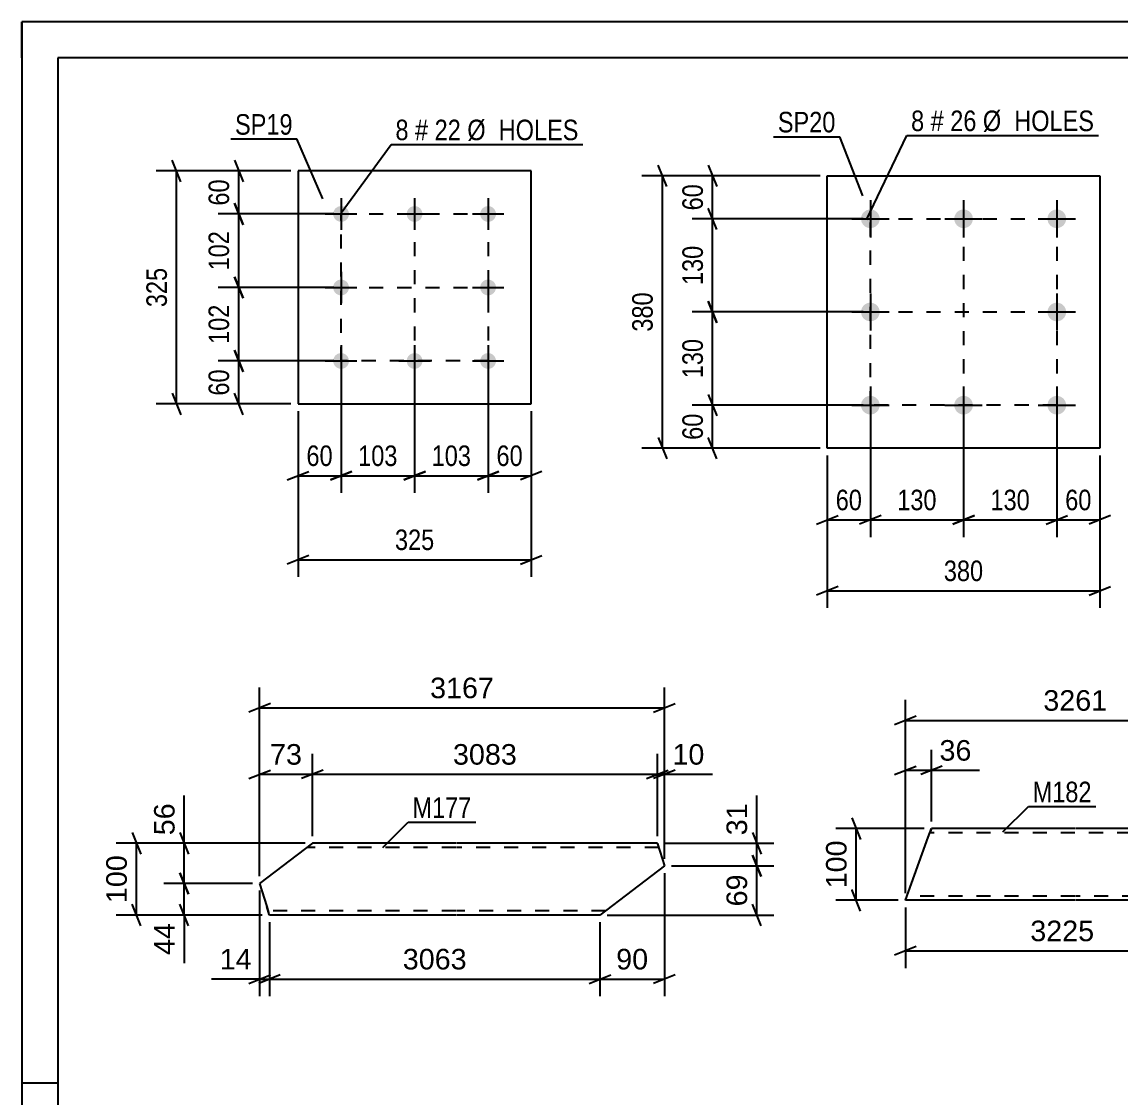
# Model space of a CAD drawing. Header units: millimetres. Extents: x 0 to 420, y 0 to 297.
# Drawn here: x 0 to 153.1, y 147.1 to 297 of the extents above; entities that cross this region are included whole.
import ezdxf

# ---------------------------------------------------------------- set-up
doc = ezdxf.new("R2010")
doc.units = ezdxf.units.MM
doc.linetypes.add('DXK_LINE_DOT2', pattern=[3.9198, 1.9599, -1.9599])
doc.styles.add('Arial', font='ARIAL.TTF', dxfattribs={"height": 0.2})
doc.styles.add('Arial Narrow', font='ARIALN.TTF', dxfattribs={"height": 0.2})

# ---------------------------------------------------------------- blocks, each defined once
blk = doc.blocks.new('Unknown-203760396-1135')
at = {"color": 5, "linetype": 'Continuous'}
for p, q in [((420, 297), (0, 297)), ((0, 297), (0, 0)), ((0, 292), (0, 297)), ((415, 292), (5, 292)), ((5, 292), (5, 5)), ((5, 149), (0, 149))]:
    blk.add_line(p, q, dxfattribs=at)
blk = doc.blocks.new('Part-203760396-8419 - 8413')
at = {"color": 2, "linetype": 'Continuous'}
for p, q in [((40.49, 182.45), (33.14, 176.85)), ((60.49, 182.45), (40.49, 182.45)), ((88.6, 182.45), (60.59, 182.45)), ((88.6, 182.45), (88.63, 182.36)), ((88.63, 182.36), (89.58, 179.3)), ((89.58, 179.3), (80.59, 172.45)), ((33.14, 176.85), (34.14, 173.65)), ((34.49, 172.54), (34.14, 173.65)), ((34.51, 172.45), (34.49, 172.54)), ((60.49, 172.45), (34.51, 172.45)), ((80.59, 172.45), (60.59, 172.45))]:
    blk.add_line(p, q, dxfattribs=at)
at = {"color": 7, "linetype": 'DXK_LINE_DOT2'}
for p, q in [((60.49, 181.85), (39.7, 181.85)), ((88.79, 181.85), (60.59, 181.85)), ((34.14, 173.65), (34.4, 172.8)), ((60.49, 173.05), (34.33, 173.05)), ((81.37, 173.05), (60.59, 173.05))]:
    blk.add_line(p, q, dxfattribs=at)
blk = doc.blocks.new('Part-203760396-3261 - 3245')
at = {"color": 2, "linetype": 'Continuous'}
for p, q in [((126.38, 183.3), (126.82, 184.5)), ((146.82, 184.5), (126.82, 184.5)), ((170.56, 184.5), (146.92, 184.5)), ((170.43, 184.15), (166.92, 174.5)), ((170.53, 184.41), (170.43, 184.15)), ((170.56, 184.5), (170.53, 184.41)), ((123.18, 174.5), (126.38, 183.3)), ((146.82, 174.5), (123.18, 174.5)), ((166.92, 174.5), (146.92, 174.5))]:
    blk.add_line(p, q, dxfattribs=at)
at = {"color": 7, "linetype": 'DXK_LINE_DOT2'}
for p, q in [((146.82, 183.9), (126.6, 183.9)), ((126.79, 184.41), (126.69, 184.15)), ((126.82, 184.5), (126.79, 184.41)), ((170.34, 183.9), (146.92, 183.9)), ((123.18, 174.5), (123.21, 174.59)), ((146.82, 175.1), (123.4, 175.1)), ((167.14, 175.1), (146.92, 175.1))]:
    blk.add_line(p, q, dxfattribs=at)
blk = doc.blocks.new('Part-203760396-3112 - 3073')
at = {"color": 2, "linetype": 'Continuous'}
for p, q in [((38.5, 276.22), (38.5, 243.72)), ((71, 276.22), (38.5, 276.22)), ((71, 243.72), (71, 276.22)), ((38.5, 243.72), (71, 243.72))]:
    blk.add_line(p, q, dxfattribs=at)
blk = doc.blocks.new('Bolt-203760396-3107 - 3073')
at = {"linetype": 'Continuous'}
for points in [[(44.5, 271.32, -1), (44.5, 269.12, -1)], [(54.75, 271.32, -1), (54.75, 269.12, -1)], [(65, 271.32, -1), (65, 269.12, -1)], [(44.5, 261.07, -1), (44.5, 258.87, -1)], [(65, 261.07, -1), (65, 258.87, -1)], [(44.5, 250.82, -1), (44.5, 248.62, -1)], [(54.75, 250.82, -1), (54.75, 248.62, -1)], [(65, 250.82, -1), (65, 248.62, -1)]]:
    blk.add_hatch(color=1, dxfattribs=at).paths.add_polyline_path(points)
at = {"color": 1, "linetype": 'Continuous'}
for p, q in [((44.5, 272.42), (44.5, 268.02)), ((54.75, 272.42), (54.75, 268.02)), ((65, 272.42), (65, 268.02)), ((42.3, 270.22), (46.7, 270.22)), ((52.55, 270.22), (56.95, 270.22)), ((62.8, 270.22), (67.2, 270.22)), ((44.5, 262.17), (44.5, 257.77)), ((65, 262.17), (65, 257.77)), ((42.3, 259.97), (46.7, 259.97)), ((62.8, 259.97), (67.2, 259.97)), ((44.5, 251.92), (44.5, 247.52)), ((54.75, 251.92), (54.75, 247.52)), ((65, 251.92), (65, 247.52)), ((42.3, 249.72), (46.7, 249.72)), ((52.55, 249.72), (56.95, 249.72)), ((62.8, 249.72), (67.2, 249.72))]:
    blk.add_line(p, q, dxfattribs=at)
blk = doc.blocks.new('Bolt-203760396-2770 - 2736')
at = {"linetype": 'Continuous'}
for points in [[(118.3, 270.85, -1), (118.3, 268.25, -1)], [(131.3, 270.85, -1), (131.3, 268.25, -1)], [(144.3, 270.85, -1), (144.3, 268.25, -1)], [(118.3, 257.85, -1), (118.3, 255.25, -1)], [(144.3, 257.85, -1), (144.3, 255.25, -1)], [(118.3, 244.85, -1), (118.3, 242.25, -1)], [(131.3, 244.85, -1), (131.3, 242.25, -1)], [(144.3, 244.85, -1), (144.3, 242.25, -1)]]:
    blk.add_hatch(color=1, dxfattribs=at).paths.add_polyline_path(points)
at = {"color": 1, "linetype": 'Continuous'}
for p, q in [((118.3, 272.15), (118.3, 266.95)), ((131.3, 272.15), (131.3, 266.95)), ((144.3, 272.15), (144.3, 266.95)), ((115.7, 269.55), (120.9, 269.55)), ((128.7, 269.55), (133.9, 269.55)), ((141.7, 269.55), (146.9, 269.55)), ((118.3, 259.15), (118.3, 253.95)), ((144.3, 259.15), (144.3, 253.95)), ((115.7, 256.55), (120.9, 256.55)), ((141.7, 256.55), (146.9, 256.55)), ((118.3, 246.15), (118.3, 240.95)), ((131.3, 246.15), (131.3, 240.95)), ((144.3, 246.15), (144.3, 240.95)), ((115.7, 243.55), (120.9, 243.55)), ((128.7, 243.55), (133.9, 243.55)), ((141.7, 243.55), (146.9, 243.55))]:
    blk.add_line(p, q, dxfattribs=at)
blk = doc.blocks.new('Part-203760396-2775 - 2736')
at = {"color": 2, "linetype": 'Continuous'}
for p, q in [((112.3, 237.55), (112.3, 275.55)), ((112.3, 275.55), (150.3, 275.55)), ((150.3, 275.55), (150.3, 237.55)), ((150.3, 237.55), (112.3, 237.55))]:
    blk.add_line(p, q, dxfattribs=at)
blk = doc.blocks.new('Rectangle-203760396-3199 - 3073')
at = {"color": 1, "linetype": 'DXK_LINE_DOT2'}
blk.add_lwpolyline([(44.5, 270.22), (65, 270.22), (65, 249.72), (44.5, 249.72), (44.5, 270.22)], close=True, dxfattribs=at)
blk = doc.blocks.new('Rectangle-203760396-2862 - 2736')
at = {"color": 1, "linetype": 'DXK_LINE_DOT2'}
blk.add_lwpolyline([(118.3, 269.55), (144.3, 269.55), (144.3, 243.55), (118.3, 243.55), (118.3, 269.55)], close=True, dxfattribs=at)
blk = doc.blocks.new('Line-203760396-3192 - 3073')
at = {"color": 1, "linetype": 'DXK_LINE_DOT2'}
blk.add_line((54.75, 270.22), (54.75, 249.72), dxfattribs=at)
blk = doc.blocks.new('Line-203760396-2855 - 2736')
at = {"color": 1, "linetype": 'DXK_LINE_DOT2'}
blk.add_line((118.3, 256.55), (144.3, 256.55), dxfattribs=at)
blk = doc.blocks.new('Line-203760396-3185 - 3073')
at = {"color": 1, "linetype": 'DXK_LINE_DOT2'}
blk.add_line((44.5, 259.97), (65, 259.97), dxfattribs=at)
blk = doc.blocks.new('Line-203760396-2848 - 2736')
at = {"color": 1, "linetype": 'DXK_LINE_DOT2'}
blk.add_line((131.3, 269.55), (131.3, 243.55), dxfattribs=at)
blk = doc.blocks.new('StraightDimension-203760396-8480 - 8413')
at = {"color": 7, "linetype": 'Continuous'}
for p, q in [((101.86, 180.8), (103.06, 177.8)), ((90.58, 179.3), (104.86, 179.3)), ((102.46, 172.45), (102.46, 179.3)), ((103.06, 170.95), (101.86, 173.95)), ((81.59, 172.45), (104.86, 172.45))]:
    blk.add_line(p, q, dxfattribs=at)
at = {"color": 0}
blk.add_wipeout([(101.71, 178.7), (97.51, 178.7), (97.51, 173.05), (101.71, 173.05)], dxfattribs=at)
at = {"color": 3, "style": 'Arial'}
blk.add_text('69', height=2.865, rotation=90.0002, dxfattribs=at).set_placement((101.11, 173.65))
blk = doc.blocks.new('StraightDimension-203760396-8516 - 8413')
at = {"color": 7, "linetype": 'Continuous'}
for p, q in [((33.14, 175.85), (33.14, 161.11)), ((34.51, 171.45), (34.51, 161.11)), ((31.64, 162.91), (34.64, 164.11)), ((36.01, 164.11), (33.01, 162.91)), ((33.14, 163.51), (34.51, 163.51))]:
    blk.add_line(p, q, dxfattribs=at)
at = {"color": 0}
blk.add_wipeout([(32.62, 164.26), (32.62, 168.46), (26.97, 168.46), (26.97, 164.26)], dxfattribs=at)
at = {"color": 7, "linetype": 'Continuous'}
blk.add_line((33.14, 163.51), (26.44, 163.51), dxfattribs=at)
blk.add_line((33.14, 163.51), (26.44, 163.51), dxfattribs=at)
at = {"color": 3, "style": 'Arial'}
blk.add_text('14', height=2.865, dxfattribs=at).set_placement((27.57, 164.86))
blk = doc.blocks.new('StraightDimension-203760396-8533 - 8413')
at = {"color": 7, "linetype": 'Continuous'}
for p, q in [((34.51, 171.45), (34.51, 161.11)), ((80.59, 171.45), (80.59, 161.11)), ((36.01, 164.11), (33.01, 162.91)), ((79.09, 162.91), (82.09, 164.11)), ((34.51, 163.51), (80.59, 163.51))]:
    blk.add_line(p, q, dxfattribs=at)
at = {"color": 0}
blk.add_wipeout([(62.6, 164.26), (62.6, 168.46), (52.5, 168.46), (52.5, 164.26)], dxfattribs=at)
at = {"color": 3, "style": 'Arial'}
blk.add_text('3063', height=2.865, dxfattribs=at).set_placement((53.1, 164.86))
blk = doc.blocks.new('StraightDimension-203760396-8557 - 8413')
at = {"color": 7, "linetype": 'Continuous'}
for p, q in [((89.58, 178.3), (89.58, 161.11)), ((80.59, 171.45), (80.59, 161.11)), ((79.09, 162.91), (82.09, 164.11)), ((91.08, 164.11), (88.08, 162.91)), ((80.59, 163.51), (89.58, 163.51))]:
    blk.add_line(p, q, dxfattribs=at)
at = {"color": 0}
blk.add_wipeout([(87.91, 164.26), (87.91, 168.46), (82.26, 168.46), (82.26, 164.26)], dxfattribs=at)
at = {"color": 3, "style": 'Arial'}
blk.add_text('90', height=2.865, dxfattribs=at).set_placement((82.86, 164.86))
blk = doc.blocks.new('StraightDimension-203760396-8422 - 8413')
at = {"color": 7, "linetype": 'Continuous'}
for p, q in [((15.37, 183.95), (16.57, 180.95)), ((39.49, 182.45), (13.12, 182.45)), ((15.97, 172.45), (15.97, 182.45)), ((16.57, 170.95), (15.37, 173.95)), ((33.51, 172.45), (13.12, 172.45))]:
    blk.add_line(p, q, dxfattribs=at)
at = {"color": 0}
blk.add_wipeout([(15.22, 181.38), (11.02, 181.38), (11.02, 173.51), (15.22, 173.51)], dxfattribs=at)
at = {"color": 3, "style": 'Arial'}
blk.add_text('100', height=2.865, rotation=90.0002, dxfattribs=at).set_placement((14.62, 174.11))
blk = doc.blocks.new('StraightDimension-203760396-8455 - 8413')
at = {"color": 7, "linetype": 'Continuous'}
for p, q in [((101.86, 183.95), (103.06, 180.95)), ((89.6, 182.45), (104.86, 182.45)), ((102.46, 179.3), (102.46, 182.45)), ((103.06, 177.8), (101.86, 180.8)), ((90.58, 179.3), (104.86, 179.3))]:
    blk.add_line(p, q, dxfattribs=at)
at = {"color": 0}
blk.add_wipeout([(101.71, 188.62), (97.51, 188.62), (97.51, 182.97), (101.71, 182.97)], dxfattribs=at)
at = {"color": 7, "linetype": 'Continuous'}
blk.add_line((102.46, 182.45), (102.46, 189.14), dxfattribs=at)
blk.add_line((102.46, 182.45), (102.46, 189.14), dxfattribs=at)
at = {"color": 3, "style": 'Arial'}
blk.add_text('31', height=2.865, rotation=90.0002, dxfattribs=at).set_placement((101.11, 183.57))
blk = doc.blocks.new('StraightDimension-203760396-8505 - 8413')
at = {"color": 7, "linetype": 'Continuous'}
for p, q in [((33.14, 177.85), (33.14, 204.19)), ((89.58, 180.3), (89.58, 204.19)), ((34.64, 201.94), (31.64, 200.74)), ((33.14, 201.34), (89.58, 201.34)), ((88.08, 200.74), (91.08, 201.94))]:
    blk.add_line(p, q, dxfattribs=at)
at = {"color": 0}
blk.add_wipeout([(66.41, 202.09), (66.41, 206.29), (56.31, 206.29), (56.31, 202.09)], dxfattribs=at)
at = {"color": 3, "style": 'Arial'}
blk.add_text('3167', height=2.865, dxfattribs=at).set_placement((56.91, 202.69))
blk = doc.blocks.new('StraightDimension-203760396-8575 - 8413')
at = {"color": 7, "linetype": 'Continuous'}
for p, q in [((22.03, 178.35), (23.23, 175.35)), ((32.14, 176.85), (19.78, 176.85)), ((22.63, 172.45), (22.63, 176.85)), ((23.23, 170.95), (22.03, 173.95)), ((33.51, 172.45), (19.78, 172.45))]:
    blk.add_line(p, q, dxfattribs=at)
at = {"color": 0}
blk.add_wipeout([(21.88, 171.92), (17.68, 171.92), (17.68, 166.28), (21.88, 166.28)], dxfattribs=at)
at = {"color": 7, "linetype": 'Continuous'}
blk.add_line((22.63, 172.45), (22.63, 165.75), dxfattribs=at)
blk.add_line((22.63, 172.45), (22.63, 165.75), dxfattribs=at)
at = {"color": 3, "style": 'Arial'}
blk.add_text('44', height=2.865, rotation=90.0002, dxfattribs=at).set_placement((21.28, 166.88))
blk = doc.blocks.new('StraightDimension-203760396-8599 - 8413')
at = {"color": 7, "linetype": 'Continuous'}
for p, q in [((22.03, 183.95), (23.23, 180.95)), ((39.49, 182.45), (19.78, 182.45)), ((22.63, 176.85), (22.63, 182.45)), ((23.23, 175.35), (22.03, 178.35)), ((32.14, 176.85), (19.78, 176.85))]:
    blk.add_line(p, q, dxfattribs=at)
at = {"color": 0}
blk.add_wipeout([(21.88, 188.62), (17.68, 188.62), (17.68, 182.97), (21.88, 182.97)], dxfattribs=at)
at = {"color": 7, "linetype": 'Continuous'}
blk.add_line((22.63, 182.45), (22.63, 189.14), dxfattribs=at)
blk.add_line((22.63, 182.45), (22.63, 189.14), dxfattribs=at)
at = {"color": 3, "style": 'Arial'}
blk.add_text('56', height=2.865, rotation=90.0002, dxfattribs=at).set_placement((21.28, 183.57))
blk = doc.blocks.new('StraightDimension-203760396-8624 - 8413')
at = {"color": 7, "linetype": 'Continuous'}
for p, q in [((88.6, 183.45), (88.6, 194.92)), ((89.58, 180.3), (89.58, 194.92)), ((87.1, 191.47), (90.1, 192.67)), ((91.08, 192.67), (88.08, 191.47)), ((88.6, 192.07), (89.58, 192.07))]:
    blk.add_line(p, q, dxfattribs=at)
at = {"color": 0}
blk.add_wipeout([(95.75, 192.82), (95.75, 197.02), (90.1, 197.02), (90.1, 192.82)], dxfattribs=at)
at = {"color": 7, "linetype": 'Continuous'}
blk.add_line((89.58, 192.07), (96.28, 192.07), dxfattribs=at)
blk.add_line((89.58, 192.07), (96.28, 192.07), dxfattribs=at)
at = {"color": 3, "style": 'Arial'}
blk.add_text('10', height=2.865, dxfattribs=at).set_placement((90.7, 193.42))
blk = doc.blocks.new('StraightDimension-203760396-8641 - 8413')
at = {"color": 7, "linetype": 'Continuous'}
for p, q in [((40.49, 183.45), (40.49, 194.92)), ((88.6, 183.45), (88.6, 194.92)), ((41.99, 192.67), (38.99, 191.47)), ((40.49, 192.07), (88.6, 192.07)), ((87.1, 191.47), (90.1, 192.67))]:
    blk.add_line(p, q, dxfattribs=at)
at = {"color": 0}
blk.add_wipeout([(69.59, 192.82), (69.59, 197.02), (59.5, 197.02), (59.5, 192.82)], dxfattribs=at)
at = {"color": 3, "style": 'Arial'}
blk.add_text('3083', height=2.865, dxfattribs=at).set_placement((60.1, 193.42))
blk = doc.blocks.new('StraightDimension-203760396-8665 - 8413')
at = {"color": 7, "linetype": 'Continuous'}
for p, q in [((33.14, 177.85), (33.14, 194.92)), ((40.49, 183.45), (40.49, 194.92)), ((31.64, 191.47), (34.64, 192.67)), ((33.14, 192.07), (40.49, 192.07)), ((41.99, 192.67), (38.99, 191.47))]:
    blk.add_line(p, q, dxfattribs=at)
at = {"color": 0}
blk.add_wipeout([(39.64, 192.82), (39.64, 197.02), (33.99, 197.02), (33.99, 192.82)], dxfattribs=at)
at = {"color": 3, "style": 'Arial'}
blk.add_text('73', height=2.865, dxfattribs=at).set_placement((34.59, 193.42))
blk = doc.blocks.new('StraightDimension-203760396-3264 - 3245')
at = {"color": 7, "linetype": 'Continuous'}
for p, q in [((123.18, 175.5), (123.18, 202.44)), ((170.56, 185.5), (170.56, 202.44)), ((124.68, 200.19), (121.68, 198.99)), ((123.18, 199.59), (170.56, 199.59)), ((169.06, 198.99), (172.06, 200.19))]:
    blk.add_line(p, q, dxfattribs=at)
at = {"color": 0}
blk.add_wipeout([(151.92, 200.34), (151.92, 204.54), (141.82, 204.54), (141.82, 200.34)], dxfattribs=at)
at = {"color": 3, "style": 'Arial'}
blk.add_text('3261', height=2.865, dxfattribs=at).set_placement((142.42, 200.94))
blk = doc.blocks.new('StraightDimension-203760396-3332 - 3245')
at = {"color": 7, "linetype": 'Continuous'}
for p, q in [((123.18, 175.5), (123.18, 195.48)), ((126.82, 185.5), (126.82, 195.48)), ((121.68, 192.03), (124.68, 193.23)), ((128.32, 193.23), (125.32, 192.03)), ((123.18, 192.63), (126.82, 192.63))]:
    blk.add_line(p, q, dxfattribs=at)
at = {"color": 0}
blk.add_wipeout([(132.99, 193.38), (132.99, 197.58), (127.34, 197.58), (127.34, 193.38)], dxfattribs=at)
at = {"color": 7, "linetype": 'Continuous'}
blk.add_line((126.82, 192.63), (133.52, 192.63), dxfattribs=at)
blk.add_line((126.82, 192.63), (133.52, 192.63), dxfattribs=at)
at = {"color": 3, "style": 'Arial'}
blk.add_text('36', height=2.865, dxfattribs=at).set_placement((127.94, 193.98))
blk = doc.blocks.new('StraightDimension-203760396-3275 - 3245')
at = {"color": 7, "linetype": 'Continuous'}
for p, q in [((115.73, 186), (116.93, 183)), ((125.82, 184.5), (113.48, 184.5)), ((116.33, 174.5), (116.33, 184.5)), ((116.93, 173), (115.73, 176)), ((122.18, 174.5), (113.48, 174.5))]:
    blk.add_line(p, q, dxfattribs=at)
at = {"color": 0}
blk.add_wipeout([(115.58, 183.44), (111.38, 183.44), (111.38, 175.57), (115.58, 175.57)], dxfattribs=at)
at = {"color": 3, "style": 'Arial'}
blk.add_text('100', height=2.865, rotation=90.0002, dxfattribs=at).set_placement((114.98, 176.17))
blk = doc.blocks.new('StraightDimension-203760396-3295 - 3245')
at = {"color": 7, "linetype": 'Continuous'}
for p, q in [((123.18, 173.5), (123.18, 165.05)), ((166.92, 173.5), (166.92, 165.05)), ((124.68, 168.05), (121.68, 166.85)), ((123.18, 167.45), (166.92, 167.45)), ((165.42, 166.85), (168.42, 168.05))]:
    blk.add_line(p, q, dxfattribs=at)
at = {"color": 0}
blk.add_wipeout([(150.1, 168.2), (150.1, 172.4), (140, 172.4), (140, 168.2)], dxfattribs=at)
at = {"color": 3, "style": 'Arial'}
blk.add_text('3225', height=2.865, dxfattribs=at).set_placement((140.6, 168.8))
blk = doc.blocks.new('StraightDimension-203760396-3171 - 3073')
at = {"color": 7, "linetype": 'Continuous'}
for p, q in [((44.5, 248.72), (44.5, 231.32)), ((54.75, 248.72), (54.75, 231.32)), ((43, 233.12), (46, 234.32)), ((56.25, 234.32), (53.25, 233.12)), ((44.5, 233.72), (54.75, 233.72))]:
    blk.add_line(p, q, dxfattribs=at)
at = {"color": 0}
blk.add_wipeout([(52.97, 234.47), (52.97, 238.67), (46.28, 238.67), (46.28, 234.47)], dxfattribs=at)
at = {"color": 3, "style": 'Arial Narrow'}
blk.add_text('103', height=2.863, dxfattribs=at).set_placement((46.88, 235.07))
blk = doc.blocks.new('StraightDimension-203760396-3114 - 3073')
at = {"color": 7, "linetype": 'Continuous'}
for p, q in [((38.5, 242.72), (38.5, 219.6)), ((71, 242.72), (71, 219.6)), ((40, 222.6), (37, 221.4)), ((69.5, 221.4), (72.5, 222.6)), ((38.5, 222), (71, 222))]:
    blk.add_line(p, q, dxfattribs=at)
at = {"color": 0}
blk.add_wipeout([(58.09, 222.75), (58.09, 226.95), (51.41, 226.95), (51.41, 222.75)], dxfattribs=at)
at = {"color": 3, "style": 'Arial Narrow'}
blk.add_text('325', height=2.863, dxfattribs=at).set_placement((52.01, 223.35))
blk = doc.blocks.new('StraightDimension-203760396-3125 - 3073')
at = {"color": 7, "linetype": 'Continuous'}
for p, q in [((22.16, 274.72), (20.96, 277.72)), ((37.5, 276.22), (18.71, 276.22)), ((21.56, 243.72), (21.56, 276.22)), ((20.96, 245.22), (22.16, 242.22)), ((37.5, 243.72), (18.71, 243.72))]:
    blk.add_line(p, q, dxfattribs=at)
at = {"color": 0}
blk.add_wipeout([(20.81, 263.31), (16.61, 263.31), (16.61, 256.63), (20.81, 256.63)], dxfattribs=at)
at = {"color": 3, "style": 'Arial Narrow'}
blk.add_text('325', height=2.863, rotation=90.0002, dxfattribs=at).set_placement((20.21, 257.23))
blk = doc.blocks.new('StraightDimension-203760396-3136 - 3073')
at = {"color": 7, "linetype": 'Continuous'}
for p, q in [((29.63, 277.72), (30.83, 274.72)), ((37.5, 276.22), (27.38, 276.22)), ((30.23, 270.22), (30.23, 276.22)), ((30.83, 268.72), (29.63, 271.72)), ((43.5, 270.22), (27.38, 270.22))]:
    blk.add_line(p, q, dxfattribs=at)
at = {"color": 0}
blk.add_wipeout([(29.48, 275.65), (25.28, 275.65), (25.28, 270.79), (29.48, 270.79)], dxfattribs=at)
at = {"color": 3, "style": 'Arial Narrow'}
blk.add_text('60', height=2.863, rotation=90.0002, dxfattribs=at).set_placement((28.88, 271.39))
blk = doc.blocks.new('StraightDimension-203760396-3146 - 3073')
at = {"color": 7, "linetype": 'Continuous'}
for p, q in [((29.63, 271.72), (30.83, 268.72)), ((43.5, 270.22), (27.38, 270.22)), ((30.23, 259.97), (30.23, 270.22)), ((30.83, 258.47), (29.63, 261.47)), ((43.5, 259.97), (27.38, 259.97))]:
    blk.add_line(p, q, dxfattribs=at)
at = {"color": 0}
blk.add_wipeout([(29.48, 268.44), (25.28, 268.44), (25.28, 261.75), (29.48, 261.75)], dxfattribs=at)
at = {"color": 3, "style": 'Arial Narrow'}
blk.add_text('102', height=2.863, rotation=90.0002, dxfattribs=at).set_placement((28.88, 262.35))
blk = doc.blocks.new('StraightDimension-203760396-3148 - 3073')
at = {"color": 7, "linetype": 'Continuous'}
for p, q in [((29.63, 261.47), (30.83, 258.47)), ((43.5, 259.97), (27.38, 259.97)), ((30.23, 249.72), (30.23, 259.97)), ((30.83, 248.22), (29.63, 251.22)), ((43.5, 249.72), (27.38, 249.72))]:
    blk.add_line(p, q, dxfattribs=at)
at = {"color": 0}
blk.add_wipeout([(29.48, 258.19), (25.28, 258.19), (25.28, 251.5), (29.48, 251.5)], dxfattribs=at)
at = {"color": 3, "style": 'Arial Narrow'}
blk.add_text('102', height=2.863, rotation=90.0002, dxfattribs=at).set_placement((28.88, 252.1))
blk = doc.blocks.new('StraightDimension-203760396-3150 - 3073')
at = {"color": 7, "linetype": 'Continuous'}
for p, q in [((29.63, 251.22), (30.83, 248.22)), ((43.5, 249.72), (27.38, 249.72)), ((30.23, 243.72), (30.23, 249.72)), ((30.83, 242.22), (29.63, 245.22)), ((37.5, 243.72), (27.38, 243.72))]:
    blk.add_line(p, q, dxfattribs=at)
at = {"color": 0}
blk.add_wipeout([(29.48, 249.15), (25.28, 249.15), (25.28, 244.29), (29.48, 244.29)], dxfattribs=at)
at = {"color": 3, "style": 'Arial Narrow'}
blk.add_text('60', height=2.863, rotation=90.0002, dxfattribs=at).set_placement((28.88, 244.89))
blk = doc.blocks.new('StraightDimension-203760396-3161 - 3073')
at = {"color": 7, "linetype": 'Continuous'}
for p, q in [((44.5, 248.72), (44.5, 231.32)), ((38.5, 242.72), (38.5, 231.32)), ((37, 233.12), (40, 234.32)), ((46, 234.32), (43, 233.12)), ((38.5, 233.72), (44.5, 233.72))]:
    blk.add_line(p, q, dxfattribs=at)
at = {"color": 0}
blk.add_wipeout([(43.93, 234.47), (43.93, 238.67), (39.07, 238.67), (39.07, 234.47)], dxfattribs=at)
at = {"color": 3, "style": 'Arial Narrow'}
blk.add_text('60', height=2.863, dxfattribs=at).set_placement((39.67, 235.07))
blk = doc.blocks.new('StraightDimension-203760396-3173 - 3073')
at = {"color": 7, "linetype": 'Continuous'}
for p, q in [((54.75, 248.72), (54.75, 231.32)), ((65, 248.72), (65, 231.32)), ((53.25, 233.12), (56.25, 234.32)), ((66.5, 234.32), (63.5, 233.12)), ((54.75, 233.72), (65, 233.72))]:
    blk.add_line(p, q, dxfattribs=at)
at = {"color": 0}
blk.add_wipeout([(63.22, 234.47), (63.22, 238.67), (56.53, 238.67), (56.53, 234.47)], dxfattribs=at)
at = {"color": 3, "style": 'Arial Narrow'}
blk.add_text('103', height=2.863, dxfattribs=at).set_placement((57.13, 235.07))
blk = doc.blocks.new('StraightDimension-203760396-3175 - 3073')
at = {"color": 7, "linetype": 'Continuous'}
for p, q in [((65, 248.72), (65, 231.32)), ((71, 242.72), (71, 231.32)), ((63.5, 233.12), (66.5, 234.32)), ((72.5, 234.32), (69.5, 233.12)), ((65, 233.72), (71, 233.72))]:
    blk.add_line(p, q, dxfattribs=at)
at = {"color": 0}
blk.add_wipeout([(70.43, 234.47), (70.43, 238.67), (65.57, 238.67), (65.57, 234.47)], dxfattribs=at)
at = {"color": 3, "style": 'Arial Narrow'}
blk.add_text('60', height=2.863, dxfattribs=at).set_placement((66.17, 235.07))
blk = doc.blocks.new('StraightDimension-203760396-2777 - 2736')
at = {"color": 7, "linetype": 'Continuous'}
for p, q in [((96.9, 268.05), (95.7, 271.05)), ((117.3, 269.55), (93.45, 269.55)), ((96.3, 256.55), (96.3, 269.55)), ((95.7, 258.05), (96.9, 255.05)), ((117.3, 256.55), (93.45, 256.55))]:
    blk.add_line(p, q, dxfattribs=at)
at = {"color": 0}
blk.add_wipeout([(95.55, 266.39), (91.35, 266.39), (91.35, 259.71), (95.55, 259.71)], dxfattribs=at)
at = {"color": 3, "style": 'Arial Narrow'}
blk.add_text('130', height=2.863, rotation=90.0002, dxfattribs=at).set_placement((94.95, 260.31))
blk = doc.blocks.new('StraightDimension-203760396-2779 - 2736')
at = {"color": 7, "linetype": 'Continuous'}
for p, q in [((96.9, 255.05), (95.7, 258.05)), ((117.3, 256.55), (93.45, 256.55)), ((96.3, 243.55), (96.3, 256.55)), ((95.7, 245.05), (96.9, 242.05)), ((117.3, 243.55), (93.45, 243.55))]:
    blk.add_line(p, q, dxfattribs=at)
at = {"color": 0}
blk.add_wipeout([(95.55, 253.39), (91.35, 253.39), (91.35, 246.71), (95.55, 246.71)], dxfattribs=at)
at = {"color": 3, "style": 'Arial Narrow'}
blk.add_text('130', height=2.863, rotation=90.0002, dxfattribs=at).set_placement((94.95, 247.31))
blk = doc.blocks.new('StraightDimension-203760396-2838 - 2736')
at = {"color": 7, "linetype": 'Continuous'}
for p, q in [((112.3, 236.55), (112.3, 215.27)), ((150.3, 236.55), (150.3, 215.27)), ((113.8, 218.27), (110.8, 217.07)), ((112.3, 217.67), (150.3, 217.67)), ((148.8, 217.07), (151.8, 218.27))]:
    blk.add_line(p, q, dxfattribs=at)
at = {"color": 0}
blk.add_wipeout([(134.64, 218.42), (134.64, 222.62), (127.95, 222.62), (127.95, 218.42)], dxfattribs=at)
at = {"color": 3, "style": 'Arial Narrow'}
blk.add_text('380', height=2.863, dxfattribs=at).set_placement((128.55, 219.02))
blk = doc.blocks.new('StraightDimension-203760396-2781 - 2736')
at = {"color": 7, "linetype": 'Continuous'}
for p, q in [((95.7, 245.05), (96.9, 242.05)), ((117.3, 243.55), (93.45, 243.55)), ((96.3, 237.55), (96.3, 243.55)), ((96.9, 236.05), (95.7, 239.05)), ((111.3, 237.55), (93.45, 237.55))]:
    blk.add_line(p, q, dxfattribs=at)
at = {"color": 0}
blk.add_wipeout([(95.55, 242.98), (91.35, 242.98), (91.35, 238.12), (95.55, 238.12)], dxfattribs=at)
at = {"color": 3, "style": 'Arial Narrow'}
blk.add_text('60', height=2.863, rotation=90.0002, dxfattribs=at).set_placement((94.95, 238.72))
blk = doc.blocks.new('StraightDimension-203760396-2791 - 2736')
at = {"color": 7, "linetype": 'Continuous'}
for p, q in [((95.7, 277.05), (96.9, 274.05)), ((111.3, 275.55), (93.45, 275.55)), ((96.3, 269.55), (96.3, 275.55)), ((96.9, 268.05), (95.7, 271.05)), ((117.3, 269.55), (93.45, 269.55))]:
    blk.add_line(p, q, dxfattribs=at)
at = {"color": 0}
blk.add_wipeout([(95.55, 274.98), (91.35, 274.98), (91.35, 270.12), (95.55, 270.12)], dxfattribs=at)
at = {"color": 3, "style": 'Arial Narrow'}
blk.add_text('60', height=2.863, rotation=90.0002, dxfattribs=at).set_placement((94.95, 270.72))
blk = doc.blocks.new('StraightDimension-203760396-2802 - 2736')
at = {"color": 7, "linetype": 'Continuous'}
for p, q in [((89.9, 274.05), (88.7, 277.05)), ((111.3, 275.55), (86.45, 275.55)), ((89.3, 237.55), (89.3, 275.55)), ((88.7, 239.05), (89.9, 236.05)), ((111.3, 237.55), (86.45, 237.55))]:
    blk.add_line(p, q, dxfattribs=at)
at = {"color": 0}
blk.add_wipeout([(88.55, 259.89), (84.35, 259.89), (84.35, 253.21), (88.55, 253.21)], dxfattribs=at)
at = {"color": 3, "style": 'Arial Narrow'}
blk.add_text('380', height=2.863, rotation=90.0002, dxfattribs=at).set_placement((87.95, 253.81))
blk = doc.blocks.new('StraightDimension-203760396-2813 - 2736')
at = {"color": 7, "linetype": 'Continuous'}
for p, q in [((118.3, 242.55), (118.3, 225.15)), ((112.3, 236.55), (112.3, 225.15)), ((110.8, 226.95), (113.8, 228.15)), ((119.8, 228.15), (116.8, 226.95)), ((112.3, 227.55), (118.3, 227.55))]:
    blk.add_line(p, q, dxfattribs=at)
at = {"color": 0}
blk.add_wipeout([(117.72, 228.3), (117.72, 232.5), (112.87, 232.5), (112.87, 228.3)], dxfattribs=at)
at = {"color": 3, "style": 'Arial Narrow'}
blk.add_text('60', height=2.863, dxfattribs=at).set_placement((113.47, 228.9))
blk = doc.blocks.new('StraightDimension-203760396-2823 - 2736')
at = {"color": 7, "linetype": 'Continuous'}
for p, q in [((118.3, 242.55), (118.3, 225.15)), ((131.3, 242.55), (131.3, 225.15)), ((119.8, 228.15), (116.8, 226.95)), ((129.8, 226.95), (132.8, 228.15)), ((118.3, 227.55), (131.3, 227.55))]:
    blk.add_line(p, q, dxfattribs=at)
at = {"color": 0}
blk.add_wipeout([(128.14, 228.3), (128.14, 232.5), (121.45, 232.5), (121.45, 228.3)], dxfattribs=at)
at = {"color": 3, "style": 'Arial Narrow'}
blk.add_text('130', height=2.863, dxfattribs=at).set_placement((122.05, 228.9))
blk = doc.blocks.new('StraightDimension-203760396-2825 - 2736')
at = {"color": 7, "linetype": 'Continuous'}
for p, q in [((131.3, 242.55), (131.3, 225.15)), ((144.3, 242.55), (144.3, 225.15)), ((132.8, 228.15), (129.8, 226.95)), ((142.8, 226.95), (145.8, 228.15)), ((131.3, 227.55), (144.3, 227.55))]:
    blk.add_line(p, q, dxfattribs=at)
at = {"color": 0}
blk.add_wipeout([(141.14, 228.3), (141.14, 232.5), (134.45, 232.5), (134.45, 228.3)], dxfattribs=at)
at = {"color": 3, "style": 'Arial Narrow'}
blk.add_text('130', height=2.863, dxfattribs=at).set_placement((135.05, 228.9))
blk = doc.blocks.new('StraightDimension-203760396-2827 - 2736')
at = {"color": 7, "linetype": 'Continuous'}
for p, q in [((144.3, 242.55), (144.3, 225.15)), ((150.3, 236.55), (150.3, 225.15)), ((142.8, 226.95), (145.8, 228.15)), ((151.8, 228.15), (148.8, 226.95)), ((144.3, 227.55), (150.3, 227.55))]:
    blk.add_line(p, q, dxfattribs=at)
at = {"color": 0}
blk.add_wipeout([(149.72, 228.3), (149.72, 232.5), (144.87, 232.5), (144.87, 228.3)], dxfattribs=at)
at = {"color": 3, "style": 'Arial Narrow'}
blk.add_text('60', height=2.863, dxfattribs=at).set_placement((145.47, 228.9))
blk = doc.blocks.new('Mark-203760396-8415 - 8413')
at = {"color": 0}
blk.add_wipeout([(62.67, 186), (62.67, 189), (54.45, 189), (54.45, 186)], dxfattribs=at)
blk.add_wipeout([(62.67, 186), (62.67, 189), (54.45, 189), (54.45, 186)], dxfattribs=at)
at = {"color": 30, "linetype": 'Continuous'}
for p, q in [((50.31, 181.86), (53.85, 185.4)), ((53.85, 185.4), (63.27, 185.4))]:
    blk.add_line(p, q, dxfattribs=at)
at = {"color": 3, "style": 'Arial Narrow'}
blk.add_text('M177', height=2.863, dxfattribs=at).set_placement((54.45, 186))
blk = doc.blocks.new('Mark-203760396-3257 - 3245')
at = {"color": 0}
blk.add_wipeout([(149.15, 188.18), (149.15, 191.18), (140.93, 191.18), (140.93, 188.18)], dxfattribs=at)
blk.add_wipeout([(149.15, 188.18), (149.15, 191.18), (140.93, 191.18), (140.93, 188.18)], dxfattribs=at)
at = {"color": 30, "linetype": 'Continuous'}
for p, q in [((136.79, 184.04), (140.33, 187.58)), ((140.33, 187.58), (149.75, 187.58))]:
    blk.add_line(p, q, dxfattribs=at)
at = {"color": 3, "style": 'Arial Narrow'}
blk.add_text('M182', height=2.863, dxfattribs=at).set_placement((140.93, 188.18))
blk = doc.blocks.new('Mark-203760396-3103 - 3073')
at = {"color": 0}
for points in [[(53.91, 280.51), (53.91, 283.51), (52.08, 283.51), (52.08, 280.51)], [(56.64, 280.51), (56.64, 283.51), (54.81, 283.51), (54.81, 280.51)], [(61.2, 280.51), (61.2, 283.51), (57.54, 283.51), (57.54, 280.51)], [(77.62, 280.51), (77.62, 283.51), (62.1, 283.51), (62.1, 280.51)]]:
    blk.add_wipeout(points, dxfattribs=at)
for points in [[(53.91, 280.51), (53.91, 283.51), (52.08, 283.51), (52.08, 280.51)], [(56.64, 280.51), (56.64, 283.51), (54.81, 283.51), (54.81, 280.51)], [(61.2, 280.51), (61.2, 283.51), (57.54, 283.51), (57.54, 280.51)], [(77.62, 280.51), (77.62, 283.51), (62.1, 283.51), (62.1, 280.51)]]:
    blk.add_wipeout(points, dxfattribs=at)
at = {"color": 7, "linetype": 'Continuous'}
for p, q in [((44.52, 270.4), (51.48, 279.91)), ((51.48, 279.91), (78.22, 279.91))]:
    blk.add_line(p, q, dxfattribs=at)
at = {"color": 3, "style": 'Arial Narrow'}
for s, height, p in [('8', 2.86, (52.08, 280.51)), ('#', 2.86, (54.81, 280.51)), ('22', 2.863, (57.54, 280.51)), ('Ø  HOLES', 2.863, (62.1, 280.51))]:
    blk.add_text(s, height=height, dxfattribs=at).set_placement(p)
blk = doc.blocks.new('Mark-203760396-3108 - 3073')
at = {"color": 0}
blk.add_wipeout([(37.75, 281.28), (37.75, 284.28), (29.71, 284.28), (29.71, 281.28)], dxfattribs=at)
blk.add_wipeout([(37.75, 281.28), (37.75, 284.28), (29.71, 284.28), (29.71, 281.28)], dxfattribs=at)
at = {"color": 30, "linetype": 'Continuous'}
for p in [(29.11, 280.68), (41.94, 272.33)]:
    blk.add_line(p, (38.35, 280.68), dxfattribs=at)
at = {"color": 3, "style": 'Arial Narrow'}
blk.add_text('SP19', height=2.863, dxfattribs=at).set_placement((29.71, 281.28))
blk = doc.blocks.new('Mark-203760396-2766 - 2736')
at = {"color": 0}
for points in [[(125.81, 281.78), (125.81, 284.78), (123.98, 284.78), (123.98, 281.78)], [(128.54, 281.78), (128.54, 284.78), (126.71, 284.78), (126.71, 281.78)], [(133.09, 281.78), (133.09, 284.78), (129.44, 284.78), (129.44, 281.78)], [(149.52, 281.78), (149.52, 284.78), (133.99, 284.78), (133.99, 281.78)]]:
    blk.add_wipeout(points, dxfattribs=at)
for points in [[(125.81, 281.78), (125.81, 284.78), (123.98, 284.78), (123.98, 281.78)], [(128.54, 281.78), (128.54, 284.78), (126.71, 284.78), (126.71, 281.78)], [(133.09, 281.78), (133.09, 284.78), (129.44, 284.78), (129.44, 281.78)], [(149.52, 281.78), (149.52, 284.78), (133.99, 284.78), (133.99, 281.78)]]:
    blk.add_wipeout(points, dxfattribs=at)
at = {"color": 7, "linetype": 'Continuous'}
for p, q in [((117.77, 269.41), (123.38, 281.18)), ((123.38, 281.18), (150.12, 281.18))]:
    blk.add_line(p, q, dxfattribs=at)
at = {"color": 3, "style": 'Arial Narrow'}
for s, height, p in [('8', 2.86, (123.98, 281.78)), ('#', 2.86, (126.71, 281.78)), ('26', 2.863, (129.44, 281.78)), ('Ø  HOLES', 2.863, (133.99, 281.78))]:
    blk.add_text(s, height=height, dxfattribs=at).set_placement(p)
blk = doc.blocks.new('Mark-203760396-2771 - 2736')
at = {"color": 0}
blk.add_wipeout([(113.44, 281.6), (113.44, 284.6), (105.4, 284.6), (105.4, 281.6)], dxfattribs=at)
blk.add_wipeout([(113.44, 281.6), (113.44, 284.6), (105.4, 284.6), (105.4, 281.6)], dxfattribs=at)
at = {"color": 30, "linetype": 'Continuous'}
for p in [(104.8, 281), (117.26, 272.75)]:
    blk.add_line(p, (114.04, 281), dxfattribs=at)
at = {"color": 3, "style": 'Arial Narrow'}
blk.add_text('SP20', height=2.863, dxfattribs=at).set_placement((105.4, 281.6))

msp = doc.modelspace()

# ---------------------------------------------------------------- block references
for name in ['Unknown-203760396-1135', 'Part-203760396-3112 - 3073', 'Part-203760396-2775 - 2736', 'Bolt-203760396-3107 - 3073', 'Bolt-203760396-2770 - 2736', 'Rectangle-203760396-3199 - 3073', 'Line-203760396-3192 - 3073', 'Rectangle-203760396-2862 - 2736', 'Line-203760396-2848 - 2736', 'Line-203760396-3185 - 3073', 'Line-203760396-2855 - 2736', 'Part-203760396-3261 - 3245', 'Part-203760396-8419 - 8413']:
    msp.add_blockref(name, (0, 0))

# ---------------------------------------------------------------- next in the draw order: block references
for name in ['Mark-203760396-3103 - 3073', 'StraightDimension-203760396-2777 - 2736', 'StraightDimension-203760396-3171 - 3073', 'StraightDimension-203760396-2838 - 2736', 'StraightDimension-203760396-3264 - 3245', 'StraightDimension-203760396-8480 - 8413', 'StraightDimension-203760396-8516 - 8413']:
    msp.add_blockref(name, (0, 0))

# ---------------------------------------------------------------- next in the draw order: block references
for name in ['StraightDimension-203760396-2791 - 2736', 'StraightDimension-203760396-2779 - 2736', 'StraightDimension-203760396-3114 - 3073', 'StraightDimension-203760396-3332 - 3245', 'Mark-203760396-3257 - 3245', 'StraightDimension-203760396-8533 - 8413']:
    msp.add_blockref(name, (0, 0))

# ---------------------------------------------------------------- next in the draw order: block references
for name in ['Mark-203760396-2766 - 2736', 'StraightDimension-203760396-3125 - 3073', 'StraightDimension-203760396-3173 - 3073', 'StraightDimension-203760396-2781 - 2736', 'StraightDimension-203760396-3275 - 3245', 'StraightDimension-203760396-8422 - 8413', 'StraightDimension-203760396-8557 - 8413']:
    msp.add_blockref(name, (0, 0))

# ---------------------------------------------------------------- next in the draw order: block references
for name in ['StraightDimension-203760396-3136 - 3073', 'StraightDimension-203760396-2802 - 2736', 'StraightDimension-203760396-3175 - 3073', 'StraightDimension-203760396-8455 - 8413', 'StraightDimension-203760396-3295 - 3245']:
    msp.add_blockref(name, (0, 0))

# ---------------------------------------------------------------- next in the draw order: block references
for name in ['Mark-203760396-2771 - 2736', 'StraightDimension-203760396-3146 - 3073', 'StraightDimension-203760396-2813 - 2736', 'StraightDimension-203760396-8505 - 8413']:
    msp.add_blockref(name, (0, 0))

# ---------------------------------------------------------------- next in the draw order: block references
for name in ['Mark-203760396-3108 - 3073', 'StraightDimension-203760396-3148 - 3073', 'StraightDimension-203760396-2823 - 2736', 'StraightDimension-203760396-8624 - 8413', 'StraightDimension-203760396-8575 - 8413']:
    msp.add_blockref(name, (0, 0))

# ---------------------------------------------------------------- next in the draw order: block references
for name in ['StraightDimension-203760396-3150 - 3073', 'StraightDimension-203760396-2825 - 2736', 'StraightDimension-203760396-8599 - 8413']:
    msp.add_blockref(name, (0, 0))

# ---------------------------------------------------------------- next in the draw order: block references
for name in ['StraightDimension-203760396-3161 - 3073', 'StraightDimension-203760396-2827 - 2736', 'StraightDimension-203760396-8641 - 8413']:
    msp.add_blockref(name, (0, 0))

# ---------------------------------------------------------------- next in the draw order: block references
for name in ['StraightDimension-203760396-8665 - 8413', 'Mark-203760396-8415 - 8413']:
    msp.add_blockref(name, (0, 0))

doc.saveas('drawing.dxf')
